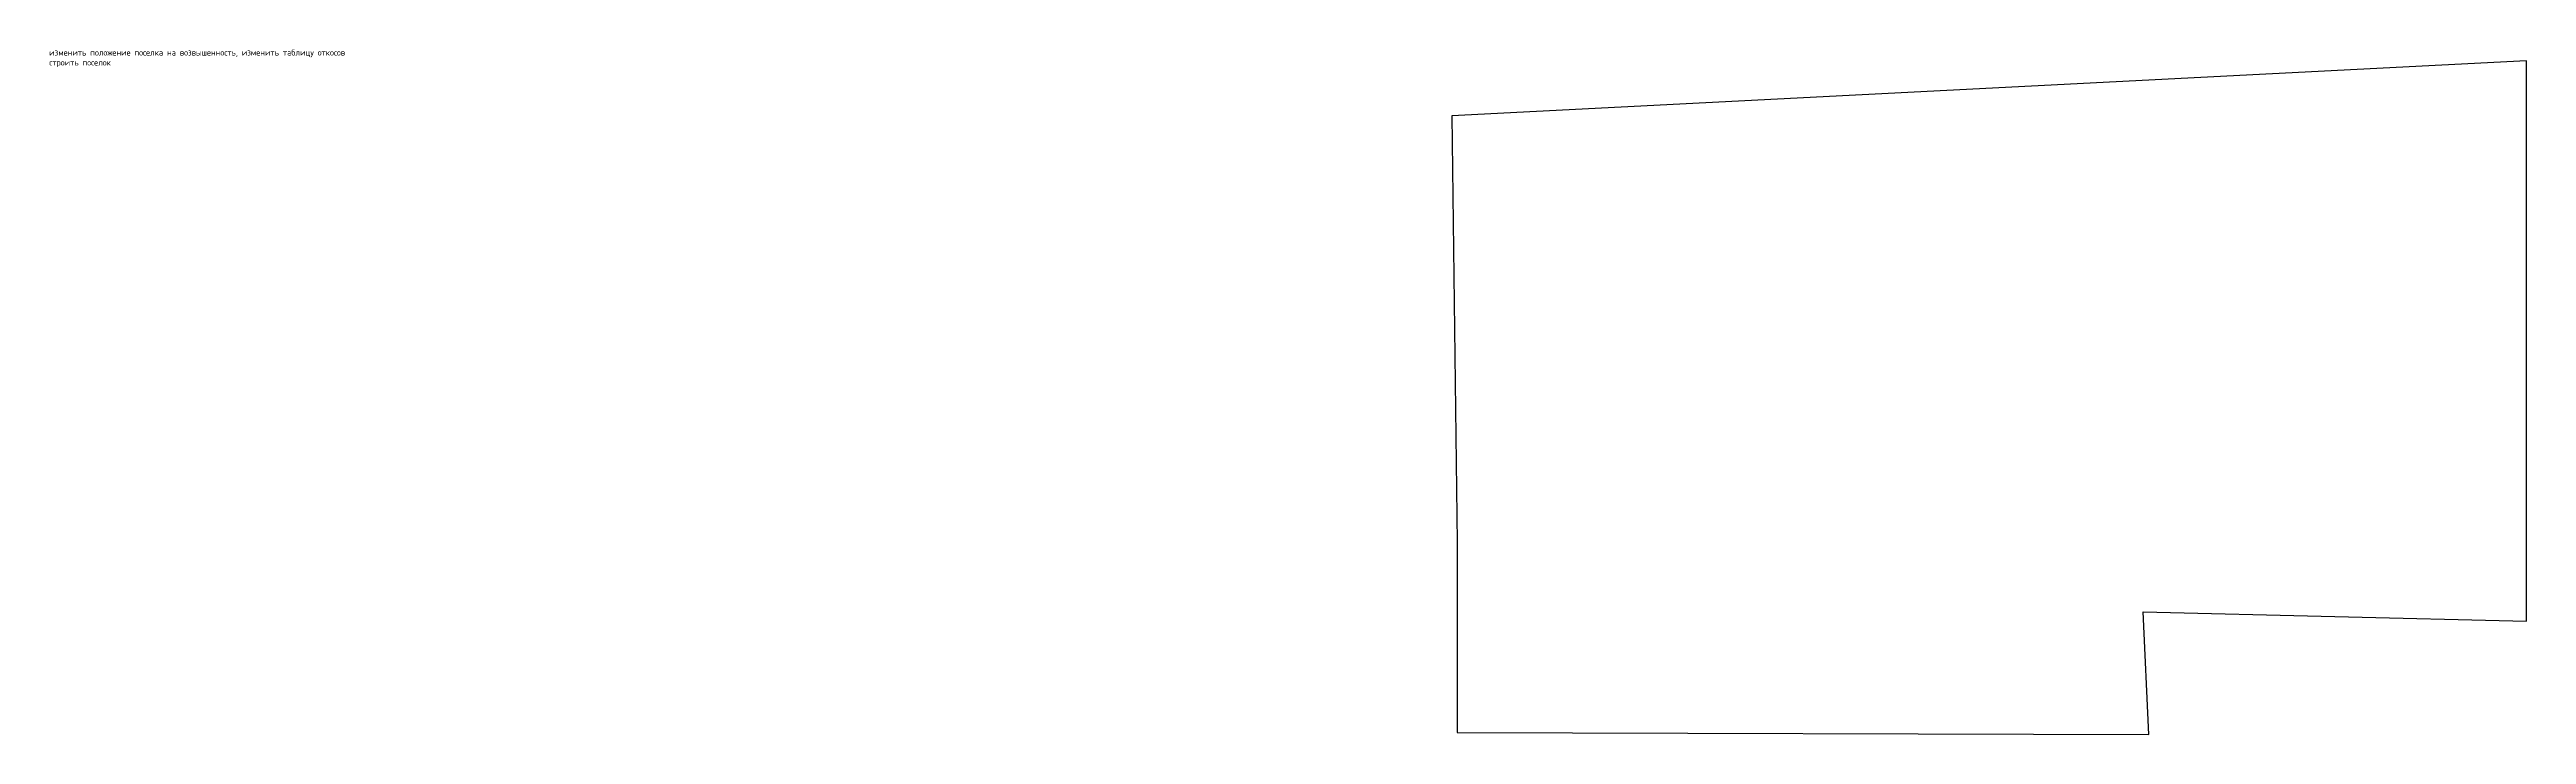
# Model space of a CAD drawing. Header units: metres. Extents: x -2058 to -1230, y 686 to 915.
import ezdxf

# ---------------------------------------------------------------- set-up
doc = ezdxf.new("R2010")
doc.units = ezdxf.units.M
doc.header["$LTSCALE"] = 5
doc.layers.add('C-RAIL-CANT-VIEW-TTBL', color=254, linetype='Continuous')
doc.styles.add('СПДС', font='isocpeur.ttf')

msp = doc.modelspace()

# ---------------------------------------------------------------- linework, layer by layer
at = {"layer": 'C-RAIL-CANT-VIEW-TTBL', "flags": 128}
msp.add_lwpolyline([(-1229.64, 724.08), (-1229.6, 911.57), (-1589.19, 893.16), (-1587.46, 750.42), (-1587.46, 686.83), (-1355.97, 686.14), (-1357.92, 727.17)], close=True, dxfattribs=at)

# ---------------------------------------------------------------- texts
at = {"layer": 'C-RAIL-CANT-VIEW-TTBL', "insert": (-2058.61, 915.38), "char_height": 2, "attachment_point": 1, "style": 'СПДС'}
msp.add_mtext_dynamic_manual_height_columns('\\pxt7;изменить положение поселка на возвышенность, изменить таблицу откосов\\Pстроить поселок', width=117.8758, gutter_width=10, heights=[0], dxfattribs=at)

doc.saveas('drawing.dxf')
